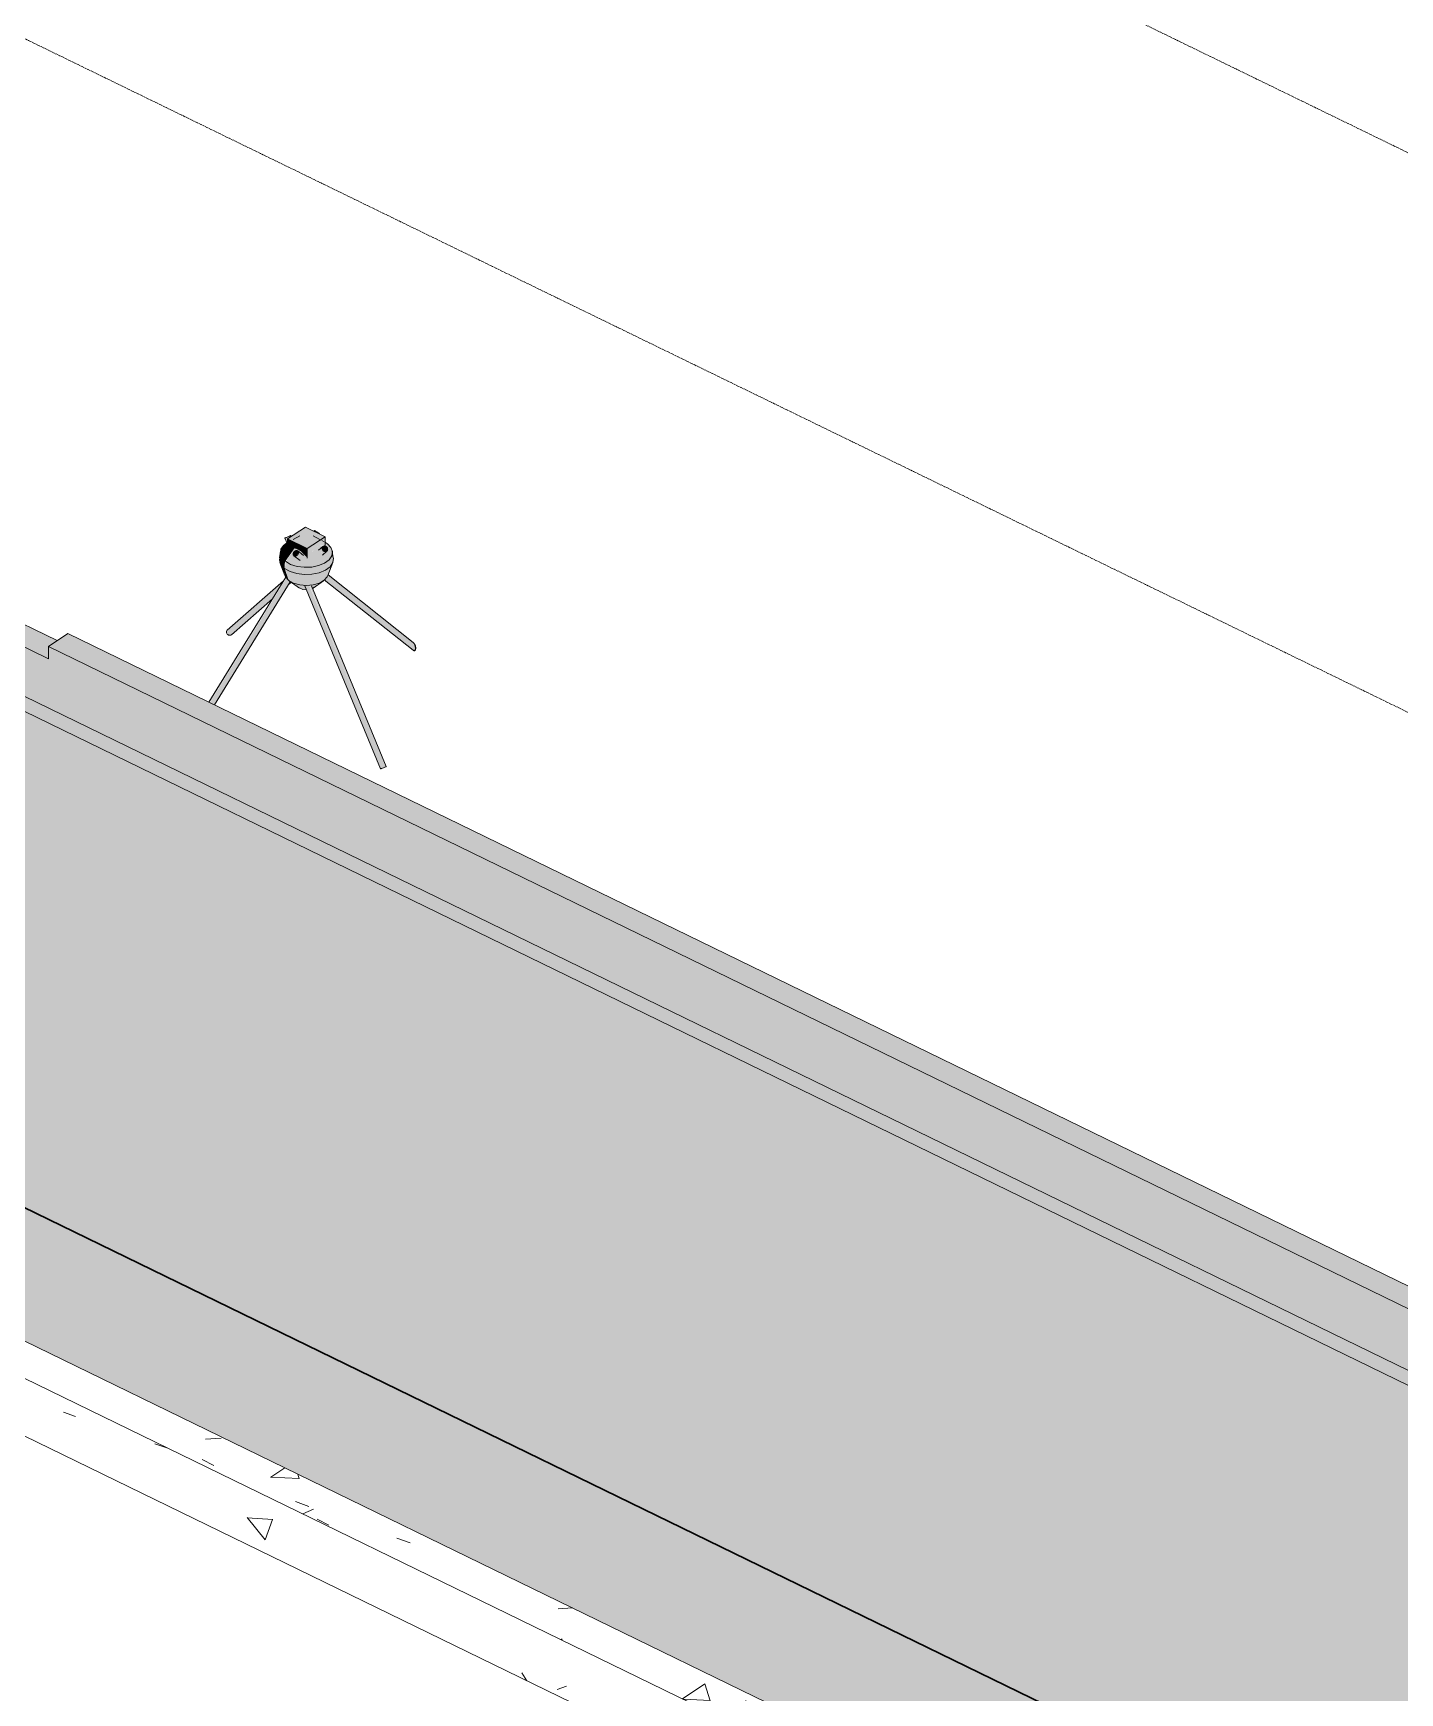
# Model space of a CAD drawing. Header units: inches. Extents: x -4071 to 5659, y -7640 to 11458.
# Drawn here: x 3429.4 to 3702.7, y -2334.4 to -2002.4 of the extents above; entities that cross this region are included whole.
import ezdxf

# ---------------------------------------------------------------- set-up
doc = ezdxf.new("R2010")
doc.units = ezdxf.units.IN
doc.header["$MEASUREMENT"] = 0
doc.linetypes.add('Grid Line 1_2_', pattern=[0.875, 0.5, -0.125, 0.125, -0.125])
for name, color, linetype, lineweight in [('A-FLOR-LEVL', 51, 'Continuous', 9), ('A-WALL-PATT', 111, 'Continuous', 9), ('G-ANNO-SYMB', 111, 'Continuous', 30), ('S-FNDN', 32, 'Continuous', 18)]:
    doc.layers.add(name, color=color, linetype=linetype, lineweight=lineweight)

# ---------------------------------------------------------------- blocks, each defined once
blk = doc.blocks.new('316600 - Special Foundations - Diamond Pier - Generic - 316600 - Special Foundations - Diamond Pier - Generic-V73-FOUNDATION - 3D - VIEW 2')
at = {"layer": 'S-FNDN', "lineweight": 9}
for points in [[(10286.43, -2105.55), (10289.97, -2103.13), (10286.06, -2101.22), (10282.56, -2103.66), (10286.4, -2105.53)], [(10282.04, -2108.08), (10283.9, -2105.45), (10282.45, -2105.33), (10282.36, -2104.39), (10281.55, -2105.09), (10281.12, -2105.92), (10281.04, -2106.52), (10281.34, -2107.34), (10282.04, -2108.08)], [(10286.43, -2107.43), (10286.39, -2105.53), (10282.45, -2103.61), (10282.53, -2105.46), (10283.46, -2105.41), (10284.27, -2105.59), (10285.06, -2106.03), (10286.19, -2107.15)], [(10286.43, -2107.43), (10287.54, -2105.92), (10288.47, -2105.17), (10289.09, -2104.96), (10290.03, -2105.01), (10289.99, -2103.19), (10286.43, -2105.55), (10286.43, -2107.39)], [(10281.89, -2109.49), (10281.96, -2108), (10281.34, -2107.34), (10281.04, -2106.52), (10280.85, -2107.88), (10281.16, -2108.72)], [(10285.81, -2110.73), (10287.96, -2110.55), (10289.3, -2110.16), (10290.35, -2109.62), (10290.97, -2109.16), (10291.52, -2108.34), (10291.64, -2107.47), (10291.4, -2106.48), (10291.28, -2107.05), (10290.8, -2107.77), (10289.53, -2108.59), (10288.19, -2109.05), (10286.66, -2109.25), (10285.16, -2109.19), (10283.86, -2108.93), (10282.68, -2108.45), (10282.04, -2108.14), (10281.98, -2109.54), (10283.41, -2110.25), (10284.91, -2110.61), (10285.67, -2110.71)], [(10284.13, -2107.03), (10284.61, -2106.57), (10284.63, -2106.33), (10284.51, -2106), (10284.27, -2105.95), (10283.95, -2106.08), (10283.6, -2106.62), (10283.86, -2107.03), (10284.12, -2107.03)], [(10290.08, -2106.16), (10290.39, -2105.98), (10290.5, -2105.68), (10290.47, -2105.46), (10290.11, -2105.09), (10289.54, -2105.09), (10289.39, -2105.33), (10289.55, -2105.92), (10289.81, -2106.08), (10290.07, -2106.15)], [(10267.89, -2136.81), (10282.95, -2112.06), (10282.38, -2111.53), (10282.25, -2111.42), (10266.98, -2136.36), (10267.89, -2136.81)], [(10282.72, -2111.9), (10281.89, -2109.49), (10281.16, -2108.72), (10282.26, -2111.4), (10282.71, -2111.89)], [(10286.27, -2112.91), (10288.07, -2112.65), (10288.88, -2112.4), (10289.99, -2111.66), (10290.51, -2110.94), (10291.32, -2108.63), (10290.8, -2109.29), (10289.62, -2110.03), (10288.23, -2110.49), (10287.31, -2110.68), (10285.16, -2110.65), (10283.78, -2110.37), (10282.53, -2109.86), (10281.89, -2109.49), (10282.83, -2111.97), (10284.13, -2112.57), (10285.41, -2112.84), (10286.25, -2112.91)]]:
    blk.add_hatch(color=9, dxfattribs=at).paths.add_polyline_path(points, flags=0)
h = blk.add_hatch(color=9, dxfattribs=at)
h.paths.add_polyline_path([(10266.95, -2136.35), (10282.18, -2111.32), (10282.1, -2111.26), (10266.86, -2136.31), (10266.93, -2136.34)], flags=0)
h.paths.add_polyline_path([(10287.94, -2102.14), (10287.88, -2102.04), (10287.87, -2102.1)], flags=0)
h = blk.add_hatch(color=9, dxfattribs=at)
h.paths.add_polyline_path([(10301.07, -2149.62), (10301.93, -2149.27), (10286.85, -2113), (10286, -2113.13), (10285.99, -2113.16), (10301.07, -2149.62)], flags=0)
h.paths.add_polyline_path([(10282.45, -2104.6), (10282.53, -2103.55), (10282.9, -2103.25), (10282.82, -2103.07), (10281.98, -2103.46), (10282.45, -2104.59)], flags=0)
h = blk.add_hatch(color=9, dxfattribs=at)
h.paths.add_polyline_path([(10285.83, -2109.28), (10287.95, -2109.09), (10288.88, -2108.87), (10290.22, -2108.2), (10290.8, -2107.77), (10291.36, -2106.76), (10291.38, -2105.98), (10291.1, -2105.28), (10290.33, -2104.52), (10290.03, -2104.38), (10289.99, -2105.01), (10288.8, -2105.03), (10288.7, -2105.07), (10288.07, -2105.42), (10287.08, -2106.48), (10286.43, -2107.43), (10285.37, -2106.32), (10284.65, -2105.76), (10283.94, -2105.47), (10282.13, -2108.13), (10283.1, -2108.69), (10284.99, -2109.17), (10285.75, -2109.27)], flags=0)
h.paths.add_polyline_path([(10284.8, -2107.56), (10284.35, -2107.44), (10283.75, -2106.97), (10283.62, -2106.6), (10284.13, -2105.97), (10284.52, -2106.01), (10285.34, -2106.76), (10285.38, -2107.06), (10285.24, -2107.35), (10284.86, -2107.55), (10284.8, -2107.56)], flags=0)
h.paths.add_polyline_path([(10289.67, -2106.52), (10289.27, -2106.36), (10289.02, -2105.95), (10289.05, -2105.55), (10289.54, -2105.09), (10289.66, -2105.02), (10290.24, -2105.11), (10290.5, -2105.68), (10290.5, -2105.81), (10290.08, -2106.28), (10289.67, -2106.52)], flags=0)
h = blk.add_hatch(color=9, dxfattribs=at)
h.paths.add_polyline_path([(10301.93, -2149.27), (10302.2, -2149.1), (10287.19, -2113.01), (10286.96, -2113.07), (10301.91, -2149.22)], flags=0)
h.paths.add_polyline_path([(10282.92, -2103.3), (10283.15, -2103.02), (10283.04, -2102.98), (10282.85, -2103.13), (10282.9, -2103.25)], flags=0)
h = blk.add_hatch(color=9, dxfattribs=at)
h.paths.add_polyline_path([(10270.98, -2122.88), (10271.22, -2122.75), (10279.6, -2115.33), (10281.65, -2112), (10270.28, -2122.08), (10270.28, -2122.37), (10270.54, -2122.75), (10270.83, -2122.88)], flags=0)
h.paths.add_polyline_path([(10282.65, -2112.75), (10283.16, -2112.22), (10283.03, -2112.13), (10282.68, -2112.7)], flags=0)
h.paths.add_polyline_path([(10289.67, -2106.52), (10289.94, -2106.37), (10290.08, -2106.16), (10289.73, -2106.08), (10289.44, -2105.78), (10289.39, -2105.33), (10289.27, -2105.33), (10289, -2105.67), (10289.07, -2106.1), (10289.4, -2106.45), (10289.65, -2106.52)], flags=0)
h = blk.add_hatch(color=9, dxfattribs=at)
h.paths.add_polyline_path([(10271.12, -2122.85), (10271.71, -2122.36), (10271.13, -2122.83)], flags=0)
h.paths.add_polyline_path([(10289.79, -2106.5), (10290.28, -2106.11), (10289.8, -2106.49)], flags=0)
h = blk.add_hatch(color=9, dxfattribs=at)
h.paths.add_polyline_path([(10307.77, -2125.98), (10307.98, -2125.85), (10308.07, -2125.47), (10307.92, -2124.8), (10307.58, -2124.3), (10290.53, -2110.87), (10290.25, -2111.36), (10289.93, -2111.87), (10307.74, -2125.97)], flags=0)
h.paths.add_polyline_path([(10284.8, -2107.56), (10285.12, -2107.45), (10285.33, -2107.21), (10285.37, -2106.87), (10285.16, -2106.49), (10284.61, -2106.08), (10284.67, -2106.33), (10284.5, -2106.77), (10284.12, -2107.03), (10283.78, -2106.99), (10284.63, -2107.56), (10284.79, -2107.56)], flags=0)
h = blk.add_hatch(color=9, dxfattribs=at)
h.paths.add_polyline_path([(10288.84, -2112.43), (10288.99, -2112.43), (10288.86, -2112.42)], flags=0)
h.paths.add_polyline_path([(10286.25, -2113.79), (10286.07, -2113.09), (10287.1, -2113), (10287.33, -2113.13), (10287.54, -2113.41), (10288.6, -2112.5), (10287.11, -2112.83), (10285.81, -2112.87), (10284.4, -2112.65), (10283.28, -2112.21), (10283.49, -2112.45), (10285.2, -2113.57), (10285.81, -2113.76), (10285.99, -2113.77)], flags=0)
at = {"layer": 'S-FNDN', "color": 143, "lineweight": 9}
for p, q in [((10286.06, -2101.22), (10282.45, -2103.61)), ((10290.03, -2103.16), (10286.06, -2101.22)), ((10281.96, -2103.42), (10282.42, -2104.52)), ((10282.26, -2103.29), (10282.14, -2103.35)), ((10282.45, -2103.61), (10286.43, -2105.55)), ((10282.45, -2105.48), (10282.45, -2103.61)), ((10283.19, -2103.12), (10283.12, -2102.94)), ((10284.91, -2102.99), (10283.57, -2103.7)), ((10286.43, -2105.55), (10290.03, -2103.16)), ((10288.91, -2103.7), (10287.57, -2102.99)), ((10287.96, -2102.1), (10288.07, -2102.18)), ((10289.8, -2104.17), (10289.36, -2103.93)), ((10290.03, -2105.01), (10290.03, -2103.16)), ((10290.05, -2104.31), (10290.44, -2104.58)), ((10281.05, -2106.08), (10280.85, -2107.41)), ((10283.75, -2106.97), (10284.98, -2107.95)), ((10285.7, -2106.92), (10284.53, -2105.99)), ((10286.43, -2105.55), (10286.43, -2107.43)), ((10289.53, -2105.1), (10288.68, -2105.84)), ((10289.46, -2106.82), (10290.35, -2106.04)), ((10291.63, -2107.41), (10291.43, -2106.08)), ((10282.11, -2111.24), (10266.77, -2136.26)), ((10280.96, -2108.32), (10281.96, -2110.95)), ((10290.52, -2110.95), (10291.53, -2108.32)), ((10307.58, -2124.3), (10290.57, -2110.79)), ((10267.89, -2136.81), (10283.01, -2112.17)), ((10281.66, -2111.99), (10270.42, -2121.83)), ((10282.61, -2112.82), (10283.25, -2112.26)), ((10282.83, -2111.98), (10284.9, -2113.45)), ((10285.87, -2112.88), (10301.07, -2149.62)), ((10302.22, -2149.15), (10287.26, -2112.96)), ((10287.47, -2113.52), (10287.82, -2113.23)), ((10287.58, -2113.45), (10289.66, -2111.98)), ((10289.81, -2111.78), (10307.57, -2125.89)), ((10271.25, -2122.77), (10279.45, -2115.59)), ((10271.24, -2122.77), (10271.12, -2122.85))]:
    blk.add_line(p, q, dxfattribs=at)
for points in [[(10282.04, -2108.08, 0), (10281.34, -2107.34, 0), (10281.04, -2106.52, 0), (10281.16, -2105.68, 0), (10281.69, -2104.89, 0), (10282.35, -2104.36, 0)], [(10281.96, -2103.42, 0), (10281.98, -2103.41, 0), (10282.04, -2103.39, 0), (10282.13, -2103.36, 0), (10282.25, -2103.31, 0), (10282.39, -2103.25, 0), (10282.53, -2103.19, 0), (10282.68, -2103.13, 0), (10282.82, -2103.07, 0)], [(10290.44, -2104.58, 0), (10291.14, -2105.32, 0), (10291.44, -2106.14, 0), (10291.32, -2106.98, 0), (10290.8, -2107.77, 0), (10289.9, -2108.44, 0), (10288.7, -2108.94, 0), (10287.31, -2109.23, 0), (10285.83, -2109.28, 0), (10284.38, -2109.09, 0), (10283.08, -2108.69, 0), (10282.04, -2108.08, 0)], [(10282.95, -2103.01, 0), (10282.84, -2103.06, 0), (10282.7, -2103.11, 0), (10282.55, -2103.17, 0), (10282.4, -2103.24, 0), (10282.26, -2103.29, 0)], [(10282.82, -2103.07, 0), (10282.95, -2103.02, 0), (10283.04, -2102.98, 0), (10283.1, -2102.95, 0), (10283.12, -2102.94, 0)], [(10288.73, -2102.45, 0), (10288.62, -2102.37, 0), (10288.49, -2102.28, 0), (10288.35, -2102.19, 0), (10288.22, -2102.11, 0), (10288.09, -2102.04, 0), (10287.97, -2101.99, 0), (10287.89, -2101.95, 0), (10287.83, -2101.94, 0), (10287.81, -2101.95, 0), (10287.83, -2101.98, 0), (10287.88, -2102.04, 0), (10287.96, -2102.1, 0)], [(10288.88, -2102.6, 0), (10288.86, -2102.57, 0), (10288.81, -2102.51, 0), (10288.73, -2102.45, 0)], [(10281.89, -2109.49, 0), (10281.16, -2108.72, 0), (10280.84, -2107.86, 0), (10280.97, -2106.99, 0)], [(10291.64, -2107.47, 0), (10291.52, -2108.34, 0), (10290.97, -2109.16, 0), (10290.04, -2109.86, 0), (10288.8, -2110.37, 0), (10287.35, -2110.67, 0), (10285.81, -2110.73, 0), (10284.31, -2110.54, 0), (10282.97, -2110.11, 0), (10281.89, -2109.49, 0)], [(10284.52, -2105.98, 0), (10284.41, -2105.93, 0), (10284.29, -2105.91, 0), (10284.15, -2105.93, 0), (10284.01, -2105.98, 0), (10283.88, -2106.07, 0), (10283.77, -2106.19, 0), (10283.68, -2106.33, 0), (10283.62, -2106.48, 0), (10283.6, -2106.62, 0), (10283.62, -2106.76, 0), (10283.67, -2106.88, 0), (10283.75, -2106.97, 0)], [(10283.75, -2106.97, 0), (10283.86, -2107.03, 0), (10283.99, -2107.05, 0), (10284.13, -2107.03, 0), (10284.27, -2106.97, 0), (10284.4, -2106.88, 0), (10284.51, -2106.76, 0), (10284.6, -2106.63, 0), (10284.65, -2106.48, 0), (10284.67, -2106.33, 0), (10284.66, -2106.19, 0), (10284.61, -2106.08, 0), (10284.52, -2105.98, 0)], [(10289.66, -2105.02, 0), (10289.54, -2105.09, 0), (10289.44, -2105.2, 0), (10289.39, -2105.33, 0), (10289.36, -2105.48, 0), (10289.38, -2105.63, 0), (10289.44, -2105.78, 0), (10289.53, -2105.92, 0), (10289.65, -2106.03, 0), (10289.79, -2106.11, 0), (10289.94, -2106.15, 0), (10290.08, -2106.16, 0), (10290.22, -2106.12, 0)], [(10290.22, -2106.12, 0), (10290.35, -2106.05, 0), (10290.44, -2105.94, 0), (10290.5, -2105.81, 0), (10290.52, -2105.66, 0), (10290.5, -2105.51, 0), (10290.44, -2105.36, 0), (10290.35, -2105.22, 0), (10290.24, -2105.11, 0), (10290.1, -2105.03, 0), (10289.95, -2104.99, 0), (10289.8, -2104.98, 0), (10289.66, -2105.02, 0)], [(10282.72, -2111.9, 0), (10282.09, -2111.21, 0), (10281.91, -2110.8, 0)], [(10290.52, -2110.95, 0), (10290.41, -2111.18, 0), (10289.8, -2111.87, 0), (10288.84, -2112.43, 0), (10287.62, -2112.79, 0), (10286.27, -2112.91, 0), (10284.91, -2112.79, 0), (10283.69, -2112.45, 0), (10282.72, -2111.9, 0)], [(10284.86, -2113.42, 0), (10285.55, -2113.73, 0), (10286.29, -2113.81, 0)], [(10271.12, -2122.85, 0), (10270.98, -2122.88, 0), (10270.83, -2122.88, 0), (10270.68, -2122.83, 0), (10270.54, -2122.75, 0), (10270.42, -2122.64, 0), (10270.33, -2122.51, 0), (10270.28, -2122.36, 0), (10270.26, -2122.2, 0), (10270.28, -2122.06, 0), (10270.34, -2121.92, 0), (10270.43, -2121.82, 0)], [(10301.93, -2149.27, 0), (10301.79, -2149.33, 0), (10301.64, -2149.39, 0), (10301.49, -2149.45, 0), (10301.35, -2149.51, 0), (10301.23, -2149.56, 0), (10301.14, -2149.6, 0), (10301.09, -2149.62, 0), (10301.07, -2149.62, 0)], [(10302.22, -2149.15, 0), (10302.2, -2149.16, 0), (10302.14, -2149.18, 0), (10302.05, -2149.22, 0), (10301.93, -2149.27, 0)]]:
    blk.add_polyline3d(points, dxfattribs=at)
at = {"layer": 'S-FNDN', "lineweight": 25}
blk.add_polyline3d([(10307.58, -2124.3, 0), (10307.67, -2124.39, 0), (10307.77, -2124.5, 0), (10307.85, -2124.64, 0), (10307.92, -2124.8, 0), (10307.98, -2124.97, 0), (10308.03, -2125.14, 0), (10308.06, -2125.31, 0), (10308.07, -2125.47, 0), (10308.06, -2125.62, 0), (10308.03, -2125.75, 0), (10307.98, -2125.85, 0), (10307.92, -2125.93, 0), (10307.85, -2125.97, 0), (10307.77, -2125.98, 0), (10307.67, -2125.95, 0), (10307.58, -2125.89, 0)], dxfattribs=at)

msp = doc.modelspace()

# ---------------------------------------------------------------- hatches: boundary and pattern name
at = {"layer": 'A-WALL-PATT'}
h = msp.add_hatch(dxfattribs=at)
h.set_pattern_fill('FP_180', color=256, style=0, pattern_type=2)
h.set_pattern_definition([(38.843, (4961.797, -1660.255), (52.2627, -30.4178), [4.51, -49.611]), (329.8, (4961.797, -1660.255), (-10.1098, 64.362), [5.039, -55.431]), (98.927, (4966.153, -1662.79), (42.1533, 33.9443), [5.429, -59.722]), (32.745, (4961.8, -1644.45), (77.7636, -50.961), [6.748, -74.223]), (95.821, (4968.28, -1648.7), (68.1032, 43.797), [7.937, -87.312]), (326.762, (4961.8, -1644.45), (68.1038, 43.7973), [7.748, -85.227]), (355.947, (4969.084, -1651.95), (43.4937, -53.0016), [5.115, -56.261]), (309.372, (4969.084, -1651.95), (17.7293, 48.663), [5.714, -62.849]), (69.982, (4972.71, -1656.37), (61.2226, -4.3385), [4.316, -47.476]), (19.034, (4961.797, -1660.255), (0.8863, 25.87368), [2.018, -37.852, 2.018, -38.953, -40.512]), (19.034, (4961.797, -1660.255), (0.8863, 25.87368), [-80.841, 2.018, -38.494]), (340.998, (4961.797, -1660.255), (19.1688, 21.8281), [2.521, -26.665, 2.521, -46.148, -19.292]), (340.998, (4961.797, -1660.255), (19.1688, 21.8281), [-77.856, 2.521, -16.771]), (310.327, (4945.549, -1652.34), (38.89608, -20.73084), [3.134, -20.606, 3.134, -70.934, -98.283]), (310.327, (4945.549, -1652.34), (38.89608, -20.73084), [-97.808, 3.134, -95.149]), (304.03, (4938.262, -1648.79), (42.49345, -12.79106), [3.168, -28.03, 3.168, -46.557, -70.555]), (304.03, (4938.262, -1648.79), (42.49345, -12.79106), [-80.923, 3.168, -67.388])])
h.paths.add_polyline_path([(4301.642, -2619.337), (4349.925, -2587.373), (4301.642, -2563.852), (4301.642, -2618.184)], flags=0)
h.paths.add_polyline_path([(4144.151, -2613.067), (4144.151, -2487.132), (3283.348, -2067.801), (3283.348, -2072.739), (3199.577, -2031.931), (3199.577, -2152.928), (4081.255, -2582.428)], flags=0)
at = {"layer": 'S-FNDN'}
h = msp.add_hatch(color=256, dxfattribs=at)
h.paths.add_polyline_path([(4352.529, -2585.649), (4363.273, -2578.536), (4339.17, -2566.794), (4339.17, -2569.264), (4301.642, -2550.982), (4301.642, -2560.859), (4343.103, -2581.057)], flags=0)
h.paths.add_polyline_path([(4144.151, -2484.139), (4144.151, -2471.792), (4044.525, -2423.261), (4044.525, -2425.73), (4015.379, -2411.532), (4015.379, -2409.063), (3432.463, -2125.101), (3432.463, -2127.57), (3403.317, -2113.372), (3403.317, -2110.903), (3285.953, -2053.73), (3285.953, -2061.138), (3234.059, -2035.859), (3234.059, -2045.736), (3283.348, -2069.747), (3283.348, -2067.801), (3285.953, -2066.077), (4113.754, -2469.332)], flags=0)
h = msp.add_hatch(color=256, dxfattribs=at)
h.paths.add_polyline_path([(4349.925, -2587.373), (4352.529, -2585.649), (4301.642, -2560.859), (4301.642, -2563.852), (4343.103, -2584.05)], flags=0)
h.paths.add_polyline_path([(4144.151, -2487.132), (4144.151, -2484.139), (3285.953, -2066.077), (3283.348, -2067.801), (4135.144, -2482.744)], flags=0)
for points in [[(3432.463, -2127.57), (3432.463, -2125.101), (3434.221, -2123.937), (3407.224, -2110.786), (3403.317, -2113.372), (3427.394, -2125.101)], [(4015.379, -2409.063), (4019.285, -2406.476), (3436.37, -2122.515), (3432.463, -2125.101), (3988.895, -2396.161)]]:
    msp.add_hatch(color=256, dxfattribs=at).paths.add_polyline_path(points, flags=0)
at = {"layer": 'S-FNDN', "lineweight": 9}
h = msp.add_hatch(dxfattribs=at)
h.set_pattern_fill('FP_137', color=256, style=0, pattern_type=2)
h.set_pattern_definition([(34.089, (3318.85, -4099.03), (68.8563, -3.4213), [5.588, -61.472]), (357.156, (3318.85, -4099.03), (-13.32075, 41.00744), [5.745, -63.197]), (107.995, (3324.59, -4099.315), (55.5371, 37.5859), [3.593, -39.523]), (30.62, (3318.85, -4088.126), (102.4553, -9.0222), [8.689, -95.577]), (101.577, (3327.39, -4088.88), (89.728, 53.1054), [5.285, -58.135]), (354.967, (3318.85, -4088.126), (89.727, 53.106), [8.571, -94.281]), (12.298, (3328.45, -4090.852), (57.30306, -21.94933), [6.88, -75.676]), (339.041, (3328.45, -4090.85), (23.3585, 39.5333), [5.114, -56.249]), (59.423, (3333.227, -4092.68), (80.6616, 17.5827), [3.827, -42.092]), (23.545, (3318.85, -4099.03), (1.16752, 18.14829), [2.742, -51.426, 2.742, -52.921, -55.04]), (23.545, (3318.85, -4099.03), (1.16752, 18.14829), [-109.83, 2.742, -52.298]), (4.276, (3318.85, -4099.03), (25.2541, 21.50182), [3.15, -33.31, 3.15, -57.648, -24.1]), (4.276, (3318.85, -4099.03), (25.2541, 21.50182), [-97.258, 3.15, -20.95]), (340.111, (3297.443, -4099.03), (51.24646, -1.22932), [2.841, -18.684, 2.841, -64.318, -89.115]), (340.111, (3297.443, -4099.03), (51.24646, -1.22932), [-88.684, 2.841, -86.274]), (332.509, (3287.843, -4099.03), (55.98603, 5.4576), [2.633, -23.298, 2.633, -38.697, -58.644]), (332.509, (3287.843, -4099.03), (55.98603, 5.4576), [-67.261, 2.633, -56.011])])
h.paths.add_polyline_path([(4144.151, -2620.549), (4144.151, -2613.067), (3207.167, -2156.625), (3200.656, -2160.935), (4140.041, -2618.547)], flags=0)
h = msp.add_hatch(dxfattribs=at)
h.set_pattern_fill('FP_209', color=256, style=0, pattern_type=2)
h.set_pattern_definition([(38.843, (4955.287, -1664.566), (52.2627, -30.4178), [4.51, -49.611]), (329.8, (4955.287, -1664.566), (-10.1098, 64.362), [5.039, -55.431]), (98.927, (4959.64, -1667.1), (42.1533, 33.9443), [5.429, -59.722]), (32.745, (4955.29, -1648.76), (77.7636, -50.961), [6.748, -74.223]), (95.821, (4961.77, -1653.01), (68.1032, 43.797), [7.937, -87.312]), (326.762, (4955.29, -1648.76), (68.1038, 43.7973), [7.748, -85.227]), (355.947, (4962.573, -1656.26), (43.4937, -53.0016), [5.115, -56.261]), (309.372, (4962.573, -1656.26), (17.7293, 48.663), [5.714, -62.849]), (69.982, (4966.197, -1660.68), (61.2226, -4.3385), [4.316, -47.476]), (19.034, (4955.287, -1664.566), (0.8863, 25.87368), [2.018, -37.852, 2.018, -38.953, -40.512]), (19.034, (4955.287, -1664.566), (0.8863, 25.87368), [-80.841, 2.018, -38.494]), (340.998, (4955.287, -1664.566), (19.1688, 21.8281), [2.521, -26.665, 2.521, -46.148, -19.292]), (340.998, (4955.287, -1664.566), (19.1688, 21.8281), [-77.856, 2.521, -16.771]), (310.327, (4939.038, -1656.65), (38.89608, -20.73084), [3.134, -20.606, 3.134, -70.934, -98.283]), (310.327, (4939.038, -1656.65), (38.89608, -20.73084), [-97.808, 3.134, -95.149]), (304.03, (4931.75, -1653.1), (42.49345, -12.79106), [3.168, -28.03, 3.168, -46.557, -70.555]), (304.03, (4931.75, -1653.1), (42.49345, -12.79106), [-80.923, 3.168, -67.388])])
h.paths.add_polyline_path([(4144.151, -2632.073), (4144.151, -2620.549), (3200.656, -2160.935), (3200.656, -2172.459), (4116.385, -2618.547)], flags=0)

# ---------------------------------------------------------------- linework, layer by layer
at = {"layer": 'A-FLOR-LEVL', "linetype": 'Grid Line 1_2_'}
for p, q in [((5138.939, -2725.179), (3194.425, -1777.93)), ((4144.151, -2352.521), (3194.425, -1889.872))]:
    msp.add_line(p, q, dxfattribs=at)
at = {"layer": 'G-ANNO-SYMB'}
msp.add_line((3194.425, -2123.745), (5138.939, -3070.995), dxfattribs=at)
at = {"layer": 'S-FNDN', "lineweight": 9}
for p, q in [((4144.151, -2487.132), (3283.348, -2067.801)), ((3285.953, -2066.077), (4144.151, -2484.139)), ((3407.224, -2110.786), (3434.221, -2123.937)), ((3432.463, -2127.57), (3403.317, -2113.372)), ((3436.37, -2122.515), (3432.463, -2125.101)), ((3436.37, -2122.515), (4019.285, -2406.476)), ((4015.379, -2409.063), (3432.463, -2125.101)), ((3432.463, -2125.101), (3432.463, -2127.57)), ((3199.577, -2152.928), (4144.151, -2613.067))]:
    msp.add_line(p, q, dxfattribs=at)
at = {"layer": 'S-FNDN', "color": 143, "lineweight": 9}
for p, q in [((3200.656, -2160.935), (4144.151, -2620.549)), ((4144.151, -2632.073), (3200.656, -2172.459))]:
    msp.add_line(p, q, dxfattribs=at)

# ---------------------------------------------------------------- block references
msp.add_blockref('316600 - Special Foundations - Diamond Pier - Generic - 316600 - Special Foundations - Diamond Pier - Generic-V73-FOUNDATION - 3D - VIEW 2', (-6802.179, 0), dxfattribs=at)

doc.saveas('drawing.dxf')
